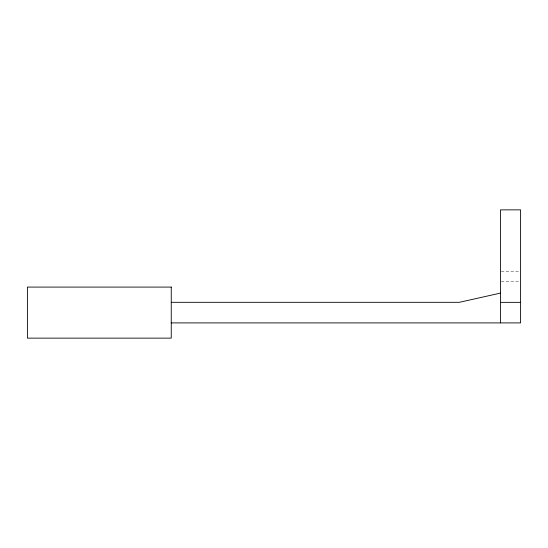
<?xml version="1.0" encoding="UTF-8"?>
<svg xmlns="http://www.w3.org/2000/svg" width="548" height="548" viewBox="0 0 548 548"><rect width="100%" height="100%" fill="white"/><g stroke="black" fill="none" stroke-linecap="round" stroke-linejoin="round"><path stroke-width="0.41" stroke-dasharray="2.74 2.06" d="M501.297 271.513L520.6 271.513M501.297 281.768L520.6 281.768"/><path stroke-width="0.82" d="M500.454 293.105L459.354 302.318L171.25 302.318M500.454 302.352L520.6 302.352M171.25 322.902L520.6 322.902L520.6 209.863L500.454 209.863L500.454 322.902M171.25 287.084L27.4 287.084L27.4 338.137L171.25 338.137L171.25 287.084"/></g></svg>
